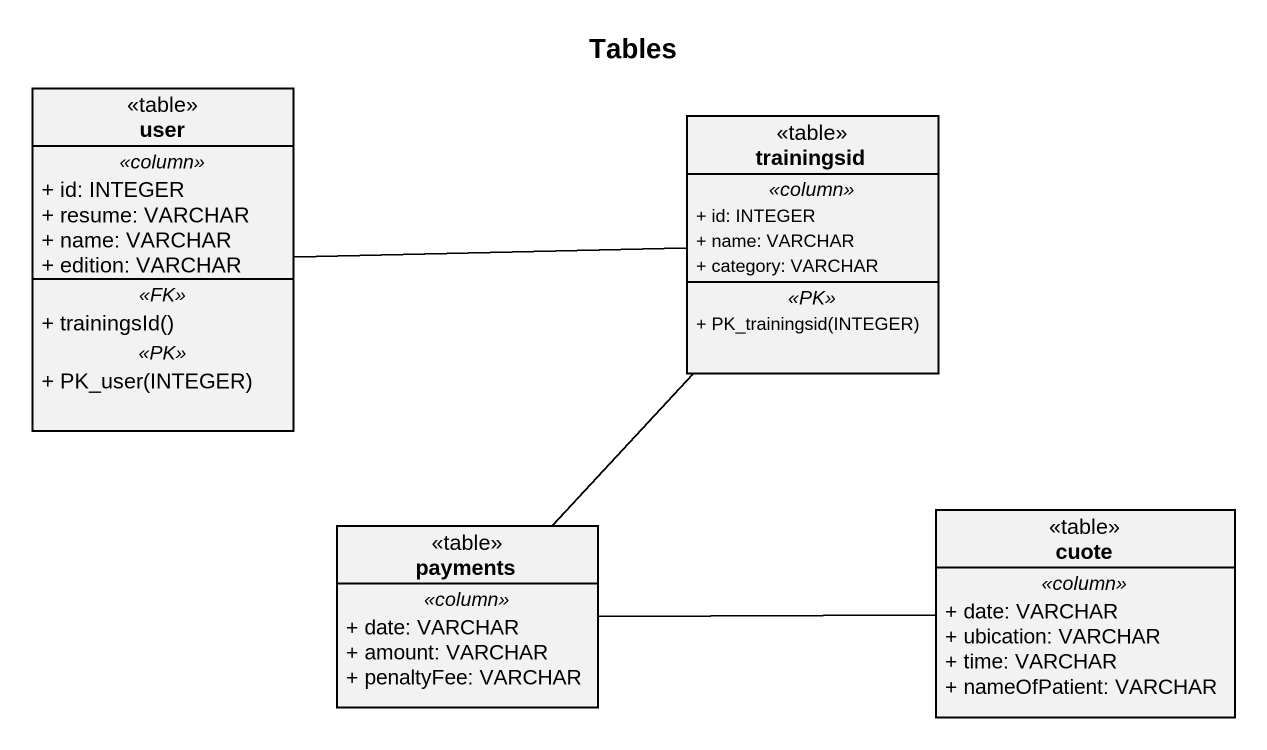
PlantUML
@startuml
title Tables
hide circle
hide empty members
skinparam classAttributeIconSize 0
class user <<table>> {
  .. <<column>> ..
  + id: INTEGER
  + resume: VARCHAR
  + name: VARCHAR
  + edition: VARCHAR
  .. <<FK>> ..
  + trainingsId()
  .. <<PK>> ..
  + PK_user(INTEGER)
}
class trainingsid <<table>> {
  .. <<column>> ..
  + id: INTEGER
  + name: VARCHAR
  + category: VARCHAR
  .. <<PK>> ..
  + PK_trainingsid(INTEGER)
}
class payments <<table>> {
  .. <<column>> ..
  + date: VARCHAR
  + amount: VARCHAR
  + penaltyFee: VARCHAR
}
class cuote <<table>> {
  .. <<column>> ..
  + date: VARCHAR
  + ubication: VARCHAR
  + time: VARCHAR
  + nameOfPatient: VARCHAR
}
user -right- trainingsid
trainingsid -- payments
payments -right- cuote
@enduml
